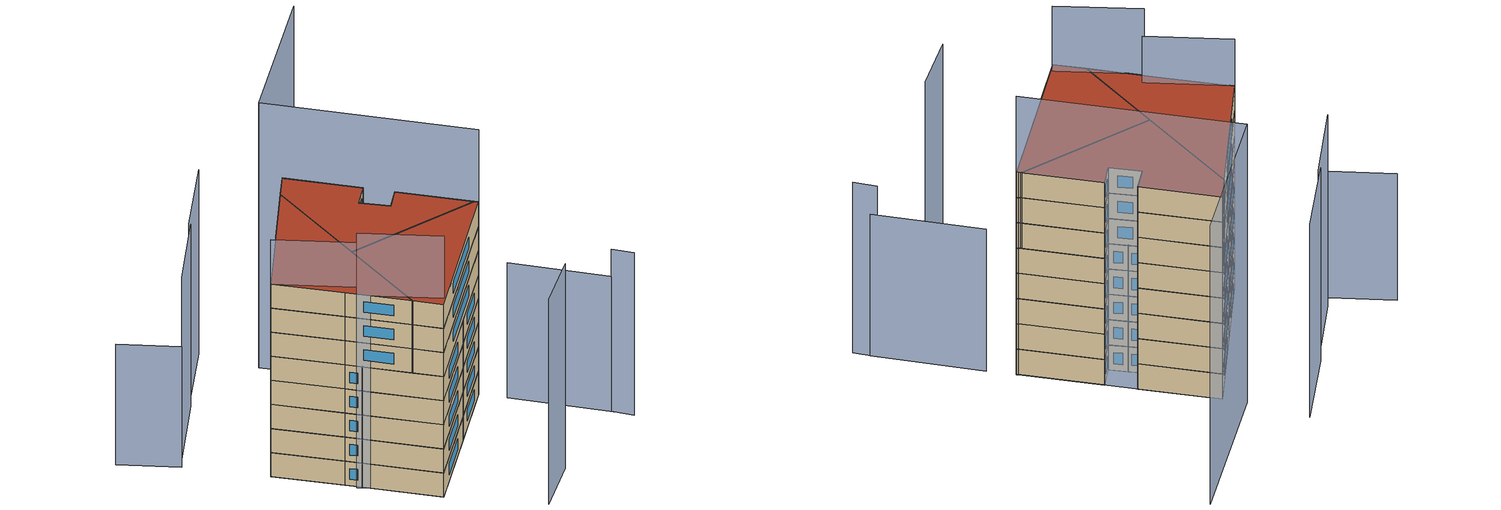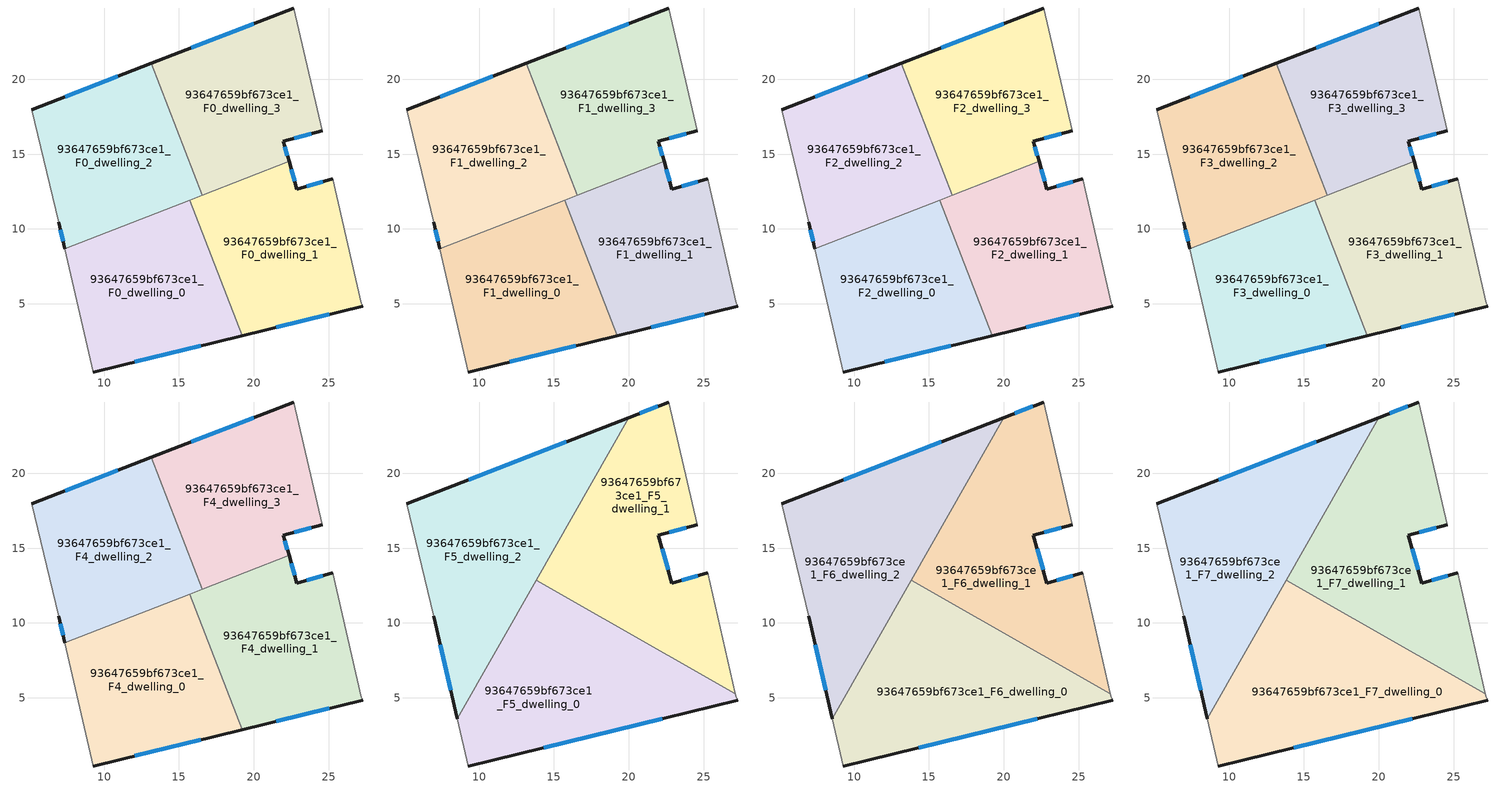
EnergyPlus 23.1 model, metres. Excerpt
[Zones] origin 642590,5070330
93647659bf673ce1_F0_dwelling_0
 floor ground (EU_floor_Construction): 19.25,2.88 15.73,11.93 7.38,8.68 9.27,0.45 z0
 wall outside (EU_wall_Construction): 19.25,2.88 9.27,0.45 z0:3
 wall to 93647659bf673ce1_F0_dwelling_1 (EU_wall_Construction): 15.73,11.93 19.25,2.88 z0:3
 wall adiabatic (EU_wall_Construction): 9.27,0.45 7.38,8.68 z0:3
 wall to 93647659bf673ce1_F0_dwelling_2 (EU_wall_Construction): 7.38,8.68 15.73,11.93 z0:3
 window (EU_Window_Construction): 16.45,2.2 12.07,1.13 z0.84:2.16
93647659bf673ce1_F0_dwelling_1
 floor ground (EU_floor_Construction): 27.28,4.85 27.19,5.05 25.29,13.35 22.88,12.65 22.36,14.51 15.73,11.93 19.25,2.88 z0
 wall outside (EU_wall_Construction): 27.28,4.85 19.25,2.88 / 22.36,14.51 22.88,12.65 25.29,13.35 z0:3
 wall adiabatic (EU_wall_Construction): 25.29,13.35 27.19,5.05 27.28,4.85 z0:3
 wall to 93647659bf673ce1_F0_dwelling_3 (EU_wall_Construction): 16.57,12.26 22.36,14.51 z0:3
 wall to 93647659bf673ce1_F0_dwelling_2 (EU_wall_Construction): 15.73,11.93 16.57,12.26 z0:3
 window (EU_Window_Construction): 25.03,4.3 21.5,3.43 / 22.51,13.99 22.74,13.17 / 23.56,12.85 24.61,13.16 z0.84:2.16
93647659bf673ce1_F0_dwelling_2
 floor ground (EU_floor_Construction): 16.57,12.26 13.14,21.06 5.17,17.96 6.97,10.46 7.38,8.68 z0
 wall outside (EU_wall_Construction): 7.38,8.68 6.97,10.46 / 5.17,17.96 13.14,21.06 z0:3
 wall adiabatic (EU_wall_Construction): 6.97,10.46 5.17,17.96 z0:3
 wall to 93647659bf673ce1_F0_dwelling_3 (EU_wall_Construction): 13.14,21.06 16.57,12.26 z0:3
 window (EU_Window_Construction): 7.26,9.18 7.09,9.96 / 7.41,18.83 10.91,20.19 z0.84:2.16
93647659bf673ce1_F0_dwelling_3
 floor ground (EU_floor_Construction): 22.36,14.51 21.98,15.86 24.59,16.55 22.69,24.76 13.14,21.06 16.57,12.26 z0
 wall outside (EU_wall_Construction): 24.59,16.55 21.98,15.86 22.36,14.51 / 13.14,21.06 22.69,24.76 z0:3
 wall adiabatic (EU_wall_Construction): 22.69,24.76 24.59,16.55 z0:3
 window (EU_Window_Construction): 23.86,16.36 22.71,16.05 / 22.09,15.48 22.26,14.89 / 15.82,22.09 20.01,23.72 z0.84:2.16
93647659bf673ce1_F1_dwelling_0
 floor to 93647659bf673ce1_F0_dwelling_0 (EU_floor_Construction): 19.25,2.88 15.73,11.93 7.38,8.68 9.27,0.45 z3
 wall outside (EU_wall_Construction): 19.25,2.88 9.27,0.45 z3:6
 wall to 93647659bf673ce1_F1_dwelling_1 (EU_wall_Construction): 15.73,11.93 19.25,2.88 z3:6
 wall adiabatic (EU_wall_Construction): 9.27,0.45 7.38,8.68 z3:6
 wall to 93647659bf673ce1_F1_dwelling_2 (EU_wall_Construction): 7.38,8.68 15.73,11.93 z3:6
 window (EU_Window_Construction): 16.45,2.2 12.07,1.13 z3.84:5.16
93647659bf673ce1_F1_dwelling_1
 floor to 93647659bf673ce1_F0_dwelling_1 (EU_floor_Construction): 27.28,4.85 27.19,5.05 25.29,13.35 22.88,12.65 22.36,14.51 15.73,11.93 19.25,2.88 z3
 wall outside (EU_wall_Construction): 27.28,4.85 19.25,2.88 / 22.36,14.51 22.88,12.65 25.29,13.35 z3:6
 wall adiabatic (EU_wall_Construction): 25.29,13.35 27.19,5.05 27.28,4.85 z3:6
 wall to 93647659bf673ce1_F1_dwelling_3 (EU_wall_Construction): 16.57,12.26 22.36,14.51 z3:6
 wall to 93647659bf673ce1_F1_dwelling_2 (EU_wall_Construction): 15.73,11.93 16.57,12.26 z3:6
 window (EU_Window_Construction): 25.03,4.3 21.5,3.43 / 22.51,13.99 22.74,13.17 / 23.56,12.85 24.61,13.16 z3.84:5.16
93647659bf673ce1_F1_dwelling_2
 floor to 93647659bf673ce1_F0_dwelling_2 (EU_floor_Construction): 16.57,12.26 13.14,21.06 5.17,17.96 6.97,10.46 7.38,8.68 z3
 wall outside (EU_wall_Construction): 7.38,8.68 6.97,10.46 / 5.17,17.96 13.14,21.06 z3:6
 wall adiabatic (EU_wall_Construction): 6.97,10.46 5.17,17.96 z3:6
 wall to 93647659bf673ce1_F1_dwelling_3 (EU_wall_Construction): 13.14,21.06 16.57,12.26 z3:6
 window (EU_Window_Construction): 7.26,9.18 7.09,9.96 / 7.41,18.83 10.91,20.19 z3.84:5.16
93647659bf673ce1_F1_dwelling_3
 floor to 93647659bf673ce1_F0_dwelling_3 (EU_floor_Construction): 22.36,14.51 21.98,15.86 24.59,16.55 22.69,24.76 13.14,21.06 16.57,12.26 z3
 wall outside (EU_wall_Construction): 24.59,16.55 21.98,15.86 22.36,14.51 / 13.14,21.06 22.69,24.76 z3:6
 wall adiabatic (EU_wall_Construction): 22.69,24.76 24.59,16.55 z3:6
 window (EU_Window_Construction): 23.86,16.36 22.71,16.05 / 22.09,15.48 22.26,14.89 / 15.82,22.09 20.01,23.72 z3.84:5.16
93647659bf673ce1_F2_dwelling_0
 floor to 93647659bf673ce1_F1_dwelling_0 (EU_floor_Construction): 19.25,2.88 15.73,11.93 7.38,8.68 9.27,0.45 z6
 wall outside (EU_wall_Construction): 19.25,2.88 9.27,0.45 z6:9
 wall to 93647659bf673ce1_F2_dwelling_1 (EU_wall_Construction): 15.73,11.93 19.25,2.88 z6:9
 wall adiabatic (EU_wall_Construction): 9.27,0.45 7.38,8.68 z6:9
 wall to 93647659bf673ce1_F2_dwelling_2 (EU_wall_Construction): 7.38,8.68 15.73,11.93 z6:9
 window (EU_Window_Construction): 16.45,2.2 12.07,1.13 z6.84:8.16
93647659bf673ce1_F2_dwelling_1
 floor to 93647659bf673ce1_F1_dwelling_1 (EU_floor_Construction): 27.28,4.85 27.19,5.05 25.29,13.35 22.88,12.65 22.36,14.51 15.73,11.93 19.25,2.88 z6
 wall outside (EU_wall_Construction): 27.28,4.85 19.25,2.88 / 22.36,14.51 22.88,12.65 25.29,13.35 z6:9
 wall adiabatic (EU_wall_Construction): 25.29,13.35 27.19,5.05 27.28,4.85 z6:9
 wall to 93647659bf673ce1_F2_dwelling_3 (EU_wall_Construction): 16.57,12.26 22.36,14.51 z6:9
 wall to 93647659bf673ce1_F2_dwelling_2 (EU_wall_Construction): 15.73,11.93 16.57,12.26 z6:9
 window (EU_Window_Construction): 25.03,4.3 21.5,3.43 / 22.51,13.99 22.74,13.17 / 23.56,12.85 24.61,13.16 z6.84:8.16
93647659bf673ce1_F2_dwelling_2
 floor to 93647659bf673ce1_F1_dwelling_2 (EU_floor_Construction): 16.57,12.26 13.14,21.06 5.17,17.96 6.97,10.46 7.38,8.68 z6
 wall outside (EU_wall_Construction): 7.38,8.68 6.97,10.46 / 5.17,17.96 13.14,21.06 z6:9
 wall adiabatic (EU_wall_Construction): 6.97,10.46 5.17,17.96 z6:9
 wall to 93647659bf673ce1_F2_dwelling_3 (EU_wall_Construction): 13.14,21.06 16.57,12.26 z6:9
 window (EU_Window_Construction): 7.26,9.18 7.09,9.96 / 7.41,18.83 10.91,20.19 z6.84:8.16
93647659bf673ce1_F2_dwelling_3
 floor to 93647659bf673ce1_F1_dwelling_3 (EU_floor_Construction): 22.36,14.51 21.98,15.86 24.59,16.55 22.69,24.76 13.14,21.06 16.57,12.26 z6
 wall outside (EU_wall_Construction): 24.59,16.55 21.98,15.86 22.36,14.51 / 13.14,21.06 22.69,24.76 z6:9
 wall adiabatic (EU_wall_Construction): 22.69,24.76 24.59,16.55 z6:9
 window (EU_Window_Construction): 23.86,16.36 22.71,16.05 / 22.09,15.48 22.26,14.89 / 15.82,22.09 20.01,23.72 z6.84:8.16
93647659bf673ce1_F3_dwelling_0
 floor to 93647659bf673ce1_F2_dwelling_0 (EU_floor_Construction): 19.25,2.88 15.73,11.93 7.38,8.68 9.27,0.45 z9
 wall outside (EU_wall_Construction): 19.25,2.88 9.27,0.45 z9:12
 wall to 93647659bf673ce1_F3_dwelling_1 (EU_wall_Construction): 15.73,11.93 19.25,2.88 z9:12
 wall adiabatic (EU_wall_Construction): 9.27,0.45 7.38,8.68 z9:12
 wall to 93647659bf673ce1_F3_dwelling_2 (EU_wall_Construction): 7.38,8.68 15.73,11.93 z9:12
 window (EU_Window_Construction): 16.45,2.2 12.07,1.13 z9.84:11.16
93647659bf673ce1_F3_dwelling_1
 floor to 93647659bf673ce1_F2_dwelling_1 (EU_floor_Construction): 27.28,4.85 27.19,5.05 25.29,13.35 22.88,12.65 22.36,14.51 15.73,11.93 19.25,2.88 z9
 wall outside (EU_wall_Construction): 27.28,4.85 19.25,2.88 / 22.36,14.51 22.88,12.65 25.29,13.35 z9:12
 wall adiabatic (EU_wall_Construction): 25.29,13.35 27.19,5.05 27.28,4.85 z9:12
 wall to 93647659bf673ce1_F3_dwelling_3 (EU_wall_Construction): 16.57,12.26 22.36,14.51 z9:12
 wall to 93647659bf673ce1_F3_dwelling_2 (EU_wall_Construction): 15.73,11.93 16.57,12.26 z9:12
 window (EU_Window_Construction): 25.03,4.3 21.5,3.43 / 22.51,13.99 22.74,13.17 / 23.56,12.85 24.61,13.16 z9.84:11.16
93647659bf673ce1_F3_dwelling_2
 floor to 93647659bf673ce1_F2_dwelling_2 (EU_floor_Construction): 16.57,12.26 13.14,21.06 5.17,17.96 6.97,10.46 7.38,8.68 z9
 wall outside (EU_wall_Construction): 7.38,8.68 6.97,10.46 / 5.17,17.96 13.14,21.06 z9:12
 wall adiabatic (EU_wall_Construction): 6.97,10.46 5.17,17.96 z9:12
 wall to 93647659bf673ce1_F3_dwelling_3 (EU_wall_Construction): 13.14,21.06 16.57,12.26 z9:12
 window (EU_Window_Construction): 7.26,9.18 7.09,9.96 / 7.41,18.83 10.91,20.19 z9.84:11.16
93647659bf673ce1_F3_dwelling_3
 floor to 93647659bf673ce1_F2_dwelling_3 (EU_floor_Construction): 22.36,14.51 21.98,15.86 24.59,16.55 22.69,24.76 13.14,21.06 16.57,12.26 z9
 wall outside (EU_wall_Construction): 24.59,16.55 21.98,15.86 22.36,14.51 / 13.14,21.06 22.69,24.76 z9:12
 wall adiabatic (EU_wall_Construction): 22.69,24.76 24.59,16.55 z9:12
 window (EU_Window_Construction): 23.86,16.36 22.71,16.05 / 22.09,15.48 22.26,14.89 / 15.82,22.09 20.01,23.72 z9.84:11.16
93647659bf673ce1_F4_dwelling_0
 floor to 93647659bf673ce1_F3_dwelling_0 (EU_floor_Construction): 19.25,2.88 15.73,11.93 7.38,8.68 9.27,0.45 z12
 wall outside (EU_wall_Construction): 19.25,2.88 9.27,0.45 z12:15
 wall to 93647659bf673ce1_F4_dwelling_1 (EU_wall_Construction): 15.73,11.93 19.25,2.88 z12:15
 wall adiabatic (EU_wall_Construction): 9.27,0.45 7.38,8.68 z12:15
 wall to 93647659bf673ce1_F4_dwelling_2 (EU_wall_Construction): 7.38,8.68 15.73,11.93 z12:15
 window (EU_Window_Construction): 16.45,2.2 12.07,1.13 z12.84:14.16
93647659bf673ce1_F4_dwelling_1
 floor to 93647659bf673ce1_F3_dwelling_1 (EU_floor_Construction): 27.28,4.85 27.19,5.05 25.29,13.35 22.88,12.65 22.36,14.51 15.73,11.93 19.25,2.88 z12
 wall outside (EU_wall_Construction): 27.28,4.85 19.25,2.88 / 22.36,14.51 22.88,12.65 25.29,13.35 z12:15
 wall adiabatic (EU_wall_Construction): 25.29,13.35 27.19,5.05 27.28,4.85 z12:15
 wall to 93647659bf673ce1_F4_dwelling_3 (EU_wall_Construction): 16.57,12.26 22.36,14.51 z12:15
 wall to 93647659bf673ce1_F4_dwelling_2 (EU_wall_Construction): 15.73,11.93 16.57,12.26 z12:15
 window (EU_Window_Construction): 25.03,4.3 21.5,3.43 / 22.51,13.99 22.74,13.17 / 23.56,12.85 24.61,13.16 z12.84:14.16
93647659bf673ce1_F4_dwelling_2
 floor to 93647659bf673ce1_F3_dwelling_2 (EU_floor_Construction): 16.57,12.26 13.14,21.06 5.17,17.96 6.97,10.46 7.38,8.68 z12
 wall outside (EU_wall_Construction): 7.38,8.68 6.97,10.46 / 5.17,17.96 13.14,21.06 z12:15
 wall adiabatic (EU_wall_Construction): 6.97,10.46 5.17,17.96 z12:15
 wall to 93647659bf673ce1_F4_dwelling_3 (EU_wall_Construction): 13.14,21.06 16.57,12.26 z12:15
 window (EU_Window_Construction): 7.26,9.18 7.09,9.96 / 7.41,18.83 10.91,20.19 z12.84:14.16
 ceiling adiabatic (EU_roof_Construction): 15.31,15.49 16.57,12.26 12.59,10.71 z15
93647659bf673ce1_F4_dwelling_3
 floor to 93647659bf673ce1_F3_dwelling_3 (EU_floor_Construction): 22.36,14.51 21.98,15.86 24.59,16.55 22.69,24.76 13.14,21.06 16.57,12.26 z12
 wall outside (EU_wall_Construction): 24.59,16.55 21.98,15.86 22.36,14.51 / 13.14,21.06 22.69,24.76 z12:15
 wall adiabatic (EU_wall_Construction): 22.69,24.76 24.59,16.55 z12:15
 window (EU_Window_Construction): 23.86,16.36 22.71,16.05 / 22.09,15.48 22.26,14.89 / 15.82,22.09 20.01,23.72 z12.84:14.16
93647659bf673ce1_F5_dwelling_0
 floor to 93647659bf673ce1_F4_dwelling_0 (EU_floor_Construction): 19.25,2.88 15.81,11.73 15.56,11.87 12.59,10.71 8.55,3.6 9.27,0.45 z15
 floor to 93647659bf673ce1_F4_dwelling_1 (EU_floor_Construction): 27.28,4.85 27.19,5.05 27.13,5.29 15.81,11.73 19.25,2.88 z15
 floor adiabatic (EU_floor_Construction): 15.56,11.87 13.81,12.86 12.59,10.71 z15
 wall outside (EU_wall_Construction): 27.28,4.85 9.27,0.45 z15:18
 wall to 93647659bf673ce1_F5_dwelling_1 (EU_wall_Construction): 13.81,12.86 27.13,5.29 z15:18
 wall adiabatic (EU_wall_Construction): 27.13,5.29 27.19,5.05 27.28,4.85 / 9.27,0.45 8.55,3.6 z15:18
 wall to 93647659bf673ce1_F5_dwelling_2 (EU_wall_Construction): 8.55,3.6 13.81,12.86 z15:18
 window (EU_Window_Construction): 22.24,3.61 14.32,1.68 z15.84:17.16
93647659bf673ce1_F5_dwelling_1
 floor to 93647659bf673ce1_F4_dwelling_1 (EU_floor_Construction): 27.13,5.29 25.29,13.35 22.88,12.65 22.36,14.51 15.73,11.93 15.81,11.73 z15
 floor to 93647659bf673ce1_F4_dwelling_3 (EU_floor_Construction): 22.36,14.51 21.98,15.86 24.59,16.55 22.69,24.76 19.99,23.71 15.31,15.49 16.57,12.26 z15
 floor to 93647659bf673ce1_F4_dwelling_0 (EU_floor_Construction): 15.81,11.73 15.73,11.93 15.56,11.87 z15
 floor adiabatic (EU_floor_Construction): 16.57,12.26 15.31,15.49 13.81,12.86 15.56,11.87 z15
 wall outside (EU_wall_Construction): 24.59,16.55 21.98,15.86 22.88,12.65 25.29,13.35 / 19.99,23.71 22.69,24.76 z15:18
 wall adiabatic (EU_wall_Construction): 22.69,24.76 24.59,16.55 / 25.29,13.35 27.13,5.29 z15:18
 wall to 93647659bf673ce1_F5_dwelling_2 (EU_wall_Construction): 13.81,12.86 19.99,23.71 z15:18
 window (EU_Window_Construction): 23.86,16.36 22.71,16.05 / 22.24,14.96 22.63,13.55 / 23.56,12.85 24.61,13.16 / 20.74,24.01 21.93,24.47 z15.84:17.16
93647659bf673ce1_F5_dwelling_2
 floor to 93647659bf673ce1_F4_dwelling_2 (EU_floor_Construction): 12.59,10.71 15.31,15.49 13.14,21.06 5.17,17.96 6.97,10.46 7.38,8.68 z15
 floor to 93647659bf673ce1_F4_dwelling_0 (EU_floor_Construction): 8.55,3.6 12.59,10.71 7.38,8.68 z15
 floor to 93647659bf673ce1_F4_dwelling_3 (EU_floor_Construction): 15.31,15.49 19.99,23.71 13.14,21.06 z15
 wall outside (EU_wall_Construction): 8.55,3.6 6.97,10.46 / 5.17,17.96 19.99,23.71 z15:18
 wall adiabatic (EU_wall_Construction): 6.97,10.46 5.17,17.96 z15:18
 window (EU_Window_Construction): 8.1,5.52 7.41,8.54 / 9.32,19.57 15.84,22.1 z15.84:17.16
93647659bf673ce1_F6_dwelling_0
 floor to 93647659bf673ce1_F5_dwelling_0 (EU_floor_Construction): 27.28,4.85 27.19,5.05 27.13,5.29 13.81,12.86 8.55,3.6 9.27,0.45 z18
 wall outside (EU_wall_Construction): 27.28,4.85 9.27,0.45 z18:21
 wall to 93647659bf673ce1_F6_dwelling_1 (EU_wall_Construction): 13.81,12.86 27.13,5.29 z18:21
 wall adiabatic (EU_wall_Construction): 27.13,5.29 27.19,5.05 27.28,4.85 / 9.27,0.45 8.55,3.6 z18:21
 wall to 93647659bf673ce1_F6_dwelling_2 (EU_wall_Construction): 8.55,3.6 13.81,12.86 z18:21
 window (EU_Window_Construction): 22.24,3.61 14.32,1.68 z18.84:20.16
93647659bf673ce1_F6_dwelling_1
 floor to 93647659bf673ce1_F5_dwelling_1 (EU_floor_Construction): 27.13,5.29 25.29,13.35 22.88,12.65 21.98,15.86 24.59,16.55 22.69,24.76 19.99,23.71 13.81,12.86 z18
 wall outside (EU_wall_Construction): 24.59,16.55 21.98,15.86 22.88,12.65 25.29,13.35 / 19.99,23.71 22.69,24.76 z18:21
 wall adiabatic (EU_wall_Construction): 22.69,24.76 24.59,16.55 / 25.29,13.35 27.13,5.29 z18:21
 wall to 93647659bf673ce1_F6_dwelling_2 (EU_wall_Construction): 13.81,12.86 19.99,23.71 z18:21
 window (EU_Window_Construction): 23.86,16.36 22.71,16.05 / 22.24,14.96 22.63,13.55 / 23.56,12.85 24.61,13.16 / 20.74,24.01 21.93,24.47 z18.84:20.16
93647659bf673ce1_F6_dwelling_2
 floor to 93647659bf673ce1_F5_dwelling_2 (EU_floor_Construction): 8.55,3.6 19.99,23.71 5.17,17.96 6.97,10.46 z18
 wall outside (EU_wall_Construction): 8.55,3.6 6.97,10.46 / 5.17,17.96 19.99,23.71 z18:21
 wall adiabatic (EU_wall_Construction): 6.97,10.46 5.17,17.96 z18:21
 window (EU_Window_Construction): 8.1,5.52 7.41,8.54 / 9.32,19.57 15.84,22.1 z18.84:20.16
93647659bf673ce1_F7_dwelling_0
 floor to 93647659bf673ce1_F6_dwelling_0 (EU_floor_Construction): 27.28,4.85 27.19,5.05 27.13,5.29 13.81,12.86 8.55,3.6 9.27,0.45 z21
 wall outside (EU_wall_Construction): 27.28,4.85 9.27,0.45 z21:24
 wall to 93647659bf673ce1_F7_dwelling_1 (EU_wall_Construction): 13.81,12.86 27.13,5.29 z21:24
 wall adiabatic (EU_wall_Construction): 27.13,5.29 27.19,5.05 27.28,4.85 / 9.27,0.45 8.55,3.6 z21:24
 wall to 93647659bf673ce1_F7_dwelling_2 (EU_wall_Construction): 8.55,3.6 13.81,12.86 z21:24
 window (EU_Window_Construction): 22.24,3.61 14.32,1.68 z21.84:23.16
 roof outside (EU_roof_Construction): 27.13,5.29 27.19,5.05 27.28,4.85 9.27,0.45 8.55,3.6 13.81,12.86 z24
93647659bf673ce1_F7_dwelling_1
 floor to 93647659bf673ce1_F6_dwelling_1 (EU_floor_Construction): 27.13,5.29 25.29,13.35 22.88,12.65 21.98,15.86 24.59,16.55 22.69,24.76 19.99,23.71 13.81,12.86 z21
 wall outside (EU_wall_Construction): 24.59,16.55 21.98,15.86 22.88,12.65 25.29,13.35 / 19.99,23.71 22.69,24.76 z21:24
 wall adiabatic (EU_wall_Construction): 22.69,24.76 24.59,16.55 / 25.29,13.35 27.13,5.29 z21:24
 wall to 93647659bf673ce1_F7_dwelling_2 (EU_wall_Construction): 13.81,12.86 19.99,23.71 z21:24
 window (EU_Window_Construction): 23.86,16.36 22.71,16.05 / 22.24,14.96 22.63,13.55 / 23.56,12.85 24.61,13.16 / 20.74,24.01 21.93,24.47 z21.84:23.16
 roof outside (EU_roof_Construction): 22.69,24.76 24.59,16.55 21.98,15.86 22.88,12.65 25.29,13.35 27.13,5.29 13.81,12.86 19.99,23.71 z24
93647659bf673ce1_F7_dwelling_2
 floor to 93647659bf673ce1_F6_dwelling_2 (EU_floor_Construction): 8.55,3.6 19.99,23.71 5.17,17.96 6.97,10.46 z21
 wall outside (EU_wall_Construction): 8.55,3.6 6.97,10.46 / 5.17,17.96 19.99,23.71 z21:24
 wall adiabatic (EU_wall_Construction): 6.97,10.46 5.17,17.96 z21:24
 window (EU_Window_Construction): 8.1,5.52 7.41,8.54 / 9.32,19.57 15.84,22.1 z21.84:23.16
 roof outside (EU_roof_Construction): 19.99,23.71 8.55,3.6 6.97,10.46 5.17,17.96 z24
shading: 30.59,-11.1 30.18,-8.66 z0:20.2; 30.32,-9.31 27.97,1.96 z0:16.8; 12.67,-9.76 19.09,-8.63 z0:25.5; 7.06,9.15 10.35,0.88 z0:31.7; 5.17,17.96 8.45,9.59 z0:29.5; 0.47,33.17 2.9,26.85 z0:15; 13.06,30.55 4.19,27.44 z0:22.7; 21.88,33.7 12.78,30.67 z0:22.9; 27.23,4.84 22.13,27.14 / 22.13,27.14 39.16,31.04 z0:33
[Building]
EU S2 Campaign: North Axis=0; Terrain=City; Solar Distribution=FullExterior
[Site:Location]
Lyon-Bron: Latitude=45.75; Longitude=5; Time Zone=1; Elevation=198
[SizingPeriod:WeatherFileDays]
AnnualSizingPeriod: Begin Month=1; Begin Day of Month=1; End Month=12; End Day of Month=31; Day of Week for Start Day=Monday; Use Weather File Daylight Saving Period=No; Use Weather File Rain and Snow Indicators=No
[MATERIAL]
EU_InternalMass_Material: Roughness=MediumRough; Thickness=0.1; Conductivity=1; Density=1800; Specific Heat=900; Thermal Absorptance=0.9; Solar Absorptance=0.7; Visible Absorptance=0.7
[MATERIAL:NOMASS] Roughness=MediumRough; Thermal Absorptance=0.9; Solar Absorptance=0.7; Visible Absorptance=0.7
Name | Thermal Resistance
EU_wall_NoMass | 0.776494
EU_roof_NoMass | 0.486893
EU_floor_NoMass | 0.421597
[WINDOWMATERIAL:SIMPLEGLAZINGSYSTEM]
EU_Window_SimpleGlazing: UFactor=4.24961; Solar Heat Gain Coefficient=0.83; Visible Transmittance=0.83
[CONSTRUCTION]
EU_wall_Construction: EU_wall_NoMass
EU_roof_Construction: EU_roof_NoMass
EU_floor_Construction: EU_floor_NoMass
EU_InternalMass_Construction: EU_InternalMass_Material
EU_Window_Construction: EU_Window_SimpleGlazing
[ZONE] Type=1; Multiplier=1; Ceiling Height=autocalculate; Floor Area=autocalculate; Part of Total Floor Area=Yes
Name | Volume
93647659bf673ce1_F0_dwelling_0; 93647659bf673ce1_F1_dwelling_0; 93647659bf673ce1_F2_dwelling_0; 93647659bf673ce1_F3_dwelling_0; 93647659bf673ce1_F4_dwelling_0 | 260.584
93647659bf673ce1_F5_dwelling_0; 93647659bf673ce1_F6_dwelling_0; 93647659bf673ce1_F7_dwelling_0 | 347.447
93647659bf673ce1_F0_dwelling_1; 93647659bf673ce1_F1_dwelling_1; 93647659bf673ce1_F2_dwelling_1; 93647659bf673ce1_F3_dwelling_1; 93647659bf673ce1_F4_dwelling_1 | 260.573
93647659bf673ce1_F5_dwelling_1; 93647659bf673ce1_F6_dwelling_1; 93647659bf673ce1_F7_dwelling_1 | 347.41
93647659bf673ce1_F0_dwelling_2; 93647659bf673ce1_F1_dwelling_2; 93647659bf673ce1_F2_dwelling_2; 93647659bf673ce1_F3_dwelling_2; 93647659bf673ce1_F4_dwelling_2; 93647659bf673ce1_F0_dwelling_3; 93647659bf673ce1_F1_dwelling_3; 93647659bf673ce1_F2_dwelling_3; 93647659bf673ce1_F3_dwelling_3; 93647659bf673ce1_F4_dwelling_3 | 260.585
93647659bf673ce1_F5_dwelling_2; 93647659bf673ce1_F6_dwelling_2; 93647659bf673ce1_F7_dwelling_2 | 347.463
[INTERNALMASS] Construction=EU_InternalMass_Construction
Name | Zone or ZoneList | Surface Area
93647659bf673ce1_F0_dwelling_0_EU_InternalMass | 93647659bf673ce1_F0_dwelling_0 | 86.8627
93647659bf673ce1_F0_dwelling_1_EU_InternalMass | 93647659bf673ce1_F0_dwelling_1 | 86.8586
93647659bf673ce1_F0_dwelling_2_EU_InternalMass | 93647659bf673ce1_F0_dwelling_2 | 86.8607
93647659bf673ce1_F0_dwelling_3_EU_InternalMass | 93647659bf673ce1_F0_dwelling_3 | 86.8623
93647659bf673ce1_F1_dwelling_0_EU_InternalMass | 93647659bf673ce1_F1_dwelling_0 | 86.8627
93647659bf673ce1_F1_dwelling_1_EU_InternalMass | 93647659bf673ce1_F1_dwelling_1 | 86.8586
93647659bf673ce1_F1_dwelling_2_EU_InternalMass | 93647659bf673ce1_F1_dwelling_2 | 86.8607
93647659bf673ce1_F1_dwelling_3_EU_InternalMass | 93647659bf673ce1_F1_dwelling_3 | 86.8623
93647659bf673ce1_F2_dwelling_0_EU_InternalMass | 93647659bf673ce1_F2_dwelling_0 | 86.8627
93647659bf673ce1_F2_dwelling_1_EU_InternalMass | 93647659bf673ce1_F2_dwelling_1 | 86.8586
93647659bf673ce1_F2_dwelling_2_EU_InternalMass | 93647659bf673ce1_F2_dwelling_2 | 86.8607
93647659bf673ce1_F2_dwelling_3_EU_InternalMass | 93647659bf673ce1_F2_dwelling_3 | 86.8623
93647659bf673ce1_F3_dwelling_0_EU_InternalMass | 93647659bf673ce1_F3_dwelling_0 | 86.8627
93647659bf673ce1_F3_dwelling_1_EU_InternalMass | 93647659bf673ce1_F3_dwelling_1 | 86.8586
93647659bf673ce1_F3_dwelling_2_EU_InternalMass | 93647659bf673ce1_F3_dwelling_2 | 86.8607
93647659bf673ce1_F3_dwelling_3_EU_InternalMass | 93647659bf673ce1_F3_dwelling_3 | 86.8623
93647659bf673ce1_F4_dwelling_0_EU_InternalMass | 93647659bf673ce1_F4_dwelling_0 | 86.8627
93647659bf673ce1_F4_dwelling_1_EU_InternalMass | 93647659bf673ce1_F4_dwelling_1 | 86.8586
93647659bf673ce1_F4_dwelling_2_EU_InternalMass | 93647659bf673ce1_F4_dwelling_2 | 86.8607
93647659bf673ce1_F4_dwelling_3_EU_InternalMass | 93647659bf673ce1_F4_dwelling_3 | 86.8623
93647659bf673ce1_F5_dwelling_0_EU_InternalMass | 93647659bf673ce1_F5_dwelling_0 | 115.815
93647659bf673ce1_F5_dwelling_1_EU_InternalMass | 93647659bf673ce1_F5_dwelling_1 | 115.805
93647659bf673ce1_F5_dwelling_2_EU_InternalMass | 93647659bf673ce1_F5_dwelling_2 | 115.821
93647659bf673ce1_F6_dwelling_0_EU_InternalMass | 93647659bf673ce1_F6_dwelling_0 | 115.815
93647659bf673ce1_F6_dwelling_1_EU_InternalMass | 93647659bf673ce1_F6_dwelling_1 | 115.805
93647659bf673ce1_F6_dwelling_2_EU_InternalMass | 93647659bf673ce1_F6_dwelling_2 | 115.821
93647659bf673ce1_F7_dwelling_0_EU_InternalMass | 93647659bf673ce1_F7_dwelling_0 | 115.815
93647659bf673ce1_F7_dwelling_1_EU_InternalMass | 93647659bf673ce1_F7_dwelling_1 | 115.805
93647659bf673ce1_F7_dwelling_2_EU_InternalMass | 93647659bf673ce1_F7_dwelling_2 | 115.821
[OTHEREQUIPMENT] Fuel Type=Electricity; Design Level Calculation Method=Watts/Area; Power per Zone Floor Area=1; Fraction Latent=0; Fraction Radiant=0; Fraction Lost=0; Carbon Dioxide Generation Rate=0; EndUse Subcategory=EU_Step8_InternalGains
Name | Zone or ZoneList or Space or SpaceList | Schedule
EU_Step8_InternalGain_93647659bf673ce1_F0_dwelling_0_f000 | 93647659bf673ce1_F0_dwelling_0 | EU_Step8_GainSchedule_93647659bf673ce1_F0_dwelling_0_f000
EU_Step8_InternalGain_93647659bf673ce1_F0_dwelling_1_f000 | 93647659bf673ce1_F0_dwelling_1 | EU_Step8_GainSchedule_93647659bf673ce1_F0_dwelling_1_f000
EU_Step8_InternalGain_93647659bf673ce1_F0_dwelling_2_f000 | 93647659bf673ce1_F0_dwelling_2 | EU_Step8_GainSchedule_93647659bf673ce1_F0_dwelling_2_f000
EU_Step8_InternalGain_93647659bf673ce1_F0_dwelling_3_f000 | 93647659bf673ce1_F0_dwelling_3 | EU_Step8_GainSchedule_93647659bf673ce1_F0_dwelling_3_f000
EU_Step8_InternalGain_93647659bf673ce1_F1_dwelling_0_f000 | 93647659bf673ce1_F1_dwelling_0 | EU_Step8_GainSchedule_93647659bf673ce1_F1_dwelling_0_f000
EU_Step8_InternalGain_93647659bf673ce1_F1_dwelling_1_f000 | 93647659bf673ce1_F1_dwelling_1 | EU_Step8_GainSchedule_93647659bf673ce1_F1_dwelling_1_f000
EU_Step8_InternalGain_93647659bf673ce1_F1_dwelling_2_f000 | 93647659bf673ce1_F1_dwelling_2 | EU_Step8_GainSchedule_93647659bf673ce1_F1_dwelling_2_f000
EU_Step8_InternalGain_93647659bf673ce1_F1_dwelling_3_f000 | 93647659bf673ce1_F1_dwelling_3 | EU_Step8_GainSchedule_93647659bf673ce1_F1_dwelling_3_f000
EU_Step8_InternalGain_93647659bf673ce1_F2_dwelling_0_f000 | 93647659bf673ce1_F2_dwelling_0 | EU_Step8_GainSchedule_93647659bf673ce1_F2_dwelling_0_f000
EU_Step8_InternalGain_93647659bf673ce1_F2_dwelling_1_f000 | 93647659bf673ce1_F2_dwelling_1 | EU_Step8_GainSchedule_93647659bf673ce1_F2_dwelling_1_f000
EU_Step8_InternalGain_93647659bf673ce1_F2_dwelling_2_f000 | 93647659bf673ce1_F2_dwelling_2 | EU_Step8_GainSchedule_93647659bf673ce1_F2_dwelling_2_f000
EU_Step8_InternalGain_93647659bf673ce1_F2_dwelling_3_f000 | 93647659bf673ce1_F2_dwelling_3 | EU_Step8_GainSchedule_93647659bf673ce1_F2_dwelling_3_f000
EU_Step8_InternalGain_93647659bf673ce1_F3_dwelling_0_f000 | 93647659bf673ce1_F3_dwelling_0 | EU_Step8_GainSchedule_93647659bf673ce1_F3_dwelling_0_f000
EU_Step8_InternalGain_93647659bf673ce1_F3_dwelling_1_f000 | 93647659bf673ce1_F3_dwelling_1 | EU_Step8_GainSchedule_93647659bf673ce1_F3_dwelling_1_f000
EU_Step8_InternalGain_93647659bf673ce1_F3_dwelling_2_f000 | 93647659bf673ce1_F3_dwelling_2 | EU_Step8_GainSchedule_93647659bf673ce1_F3_dwelling_2_f000
EU_Step8_InternalGain_93647659bf673ce1_F3_dwelling_3_f000 | 93647659bf673ce1_F3_dwelling_3 | EU_Step8_GainSchedule_93647659bf673ce1_F3_dwelling_3_f000
EU_Step8_InternalGain_93647659bf673ce1_F4_dwelling_0_f000 | 93647659bf673ce1_F4_dwelling_0 | EU_Step8_GainSchedule_93647659bf673ce1_F4_dwelling_0_f000
EU_Step8_InternalGain_93647659bf673ce1_F4_dwelling_1_f000 | 93647659bf673ce1_F4_dwelling_1 | EU_Step8_GainSchedule_93647659bf673ce1_F4_dwelling_1_f000
EU_Step8_InternalGain_93647659bf673ce1_F4_dwelling_2_f000 | 93647659bf673ce1_F4_dwelling_2 | EU_Step8_GainSchedule_93647659bf673ce1_F4_dwelling_2_f000
EU_Step8_InternalGain_93647659bf673ce1_F4_dwelling_3_f000 | 93647659bf673ce1_F4_dwelling_3 | EU_Step8_GainSchedule_93647659bf673ce1_F4_dwelling_3_f000
EU_Step8_InternalGain_93647659bf673ce1_F5_dwelling_0_f000 | 93647659bf673ce1_F5_dwelling_0 | EU_Step8_GainSchedule_93647659bf673ce1_F5_dwelling_0_f000
EU_Step8_InternalGain_93647659bf673ce1_F5_dwelling_1_f000 | 93647659bf673ce1_F5_dwelling_1 | EU_Step8_GainSchedule_93647659bf673ce1_F5_dwelling_1_f000
EU_Step8_InternalGain_93647659bf673ce1_F5_dwelling_2_f000 | 93647659bf673ce1_F5_dwelling_2 | EU_Step8_GainSchedule_93647659bf673ce1_F5_dwelling_2_f000
EU_Step8_InternalGain_93647659bf673ce1_F6_dwelling_0_f000 | 93647659bf673ce1_F6_dwelling_0 | EU_Step8_GainSchedule_93647659bf673ce1_F6_dwelling_0_f000
EU_Step8_InternalGain_93647659bf673ce1_F6_dwelling_1_f000 | 93647659bf673ce1_F6_dwelling_1 | EU_Step8_GainSchedule_93647659bf673ce1_F6_dwelling_1_f000
EU_Step8_InternalGain_93647659bf673ce1_F6_dwelling_2_f000 | 93647659bf673ce1_F6_dwelling_2 | EU_Step8_GainSchedule_93647659bf673ce1_F6_dwelling_2_f000
EU_Step8_InternalGain_93647659bf673ce1_F7_dwelling_0_f000 | 93647659bf673ce1_F7_dwelling_0 | EU_Step8_GainSchedule_93647659bf673ce1_F7_dwelling_0_f000
EU_Step8_InternalGain_93647659bf673ce1_F7_dwelling_1_f000 | 93647659bf673ce1_F7_dwelling_1 | EU_Step8_GainSchedule_93647659bf673ce1_F7_dwelling_1_f000
EU_Step8_InternalGain_93647659bf673ce1_F7_dwelling_2_f000 | 93647659bf673ce1_F7_dwelling_2 | EU_Step8_GainSchedule_93647659bf673ce1_F7_dwelling_2_f000
[ZONEVENTILATION:DESIGNFLOWRATE] Schedule=EU_AlwaysOn; Design Flow Rate Calculation Method=AirChanges/Hour; Air Changes per Hour=0.693814; Ventilation Type=Natural; Fan Pressure Rise=0; Fan Total Efficiency=1; Constant Term Coefficient=1; Temperature Term Coefficient=0; Velocity Term Coefficient=0; Velocity Squared Term Coefficient=0; Minimum Indoor Temperature=-100; Maximum Indoor Temperature=100; Delta Temperature=-100; Minimum Outdoor Temperature=-100; Maximum Outdoor Temperature=100; Maximum Wind Speed=40
Name | Zone or ZoneList or Space or SpaceList
EU_ConstantAir_93647659bf673ce1_F0_dwelling_0 | 93647659bf673ce1_F0_dwelling_0
EU_ConstantAir_93647659bf673ce1_F0_dwelling_1 | 93647659bf673ce1_F0_dwelling_1
EU_ConstantAir_93647659bf673ce1_F0_dwelling_2 | 93647659bf673ce1_F0_dwelling_2
EU_ConstantAir_93647659bf673ce1_F0_dwelling_3 | 93647659bf673ce1_F0_dwelling_3
EU_ConstantAir_93647659bf673ce1_F1_dwelling_0 | 93647659bf673ce1_F1_dwelling_0
EU_ConstantAir_93647659bf673ce1_F1_dwelling_1 | 93647659bf673ce1_F1_dwelling_1
EU_ConstantAir_93647659bf673ce1_F1_dwelling_2 | 93647659bf673ce1_F1_dwelling_2
EU_ConstantAir_93647659bf673ce1_F1_dwelling_3 | 93647659bf673ce1_F1_dwelling_3
EU_ConstantAir_93647659bf673ce1_F2_dwelling_0 | 93647659bf673ce1_F2_dwelling_0
EU_ConstantAir_93647659bf673ce1_F2_dwelling_1 | 93647659bf673ce1_F2_dwelling_1
EU_ConstantAir_93647659bf673ce1_F2_dwelling_2 | 93647659bf673ce1_F2_dwelling_2
EU_ConstantAir_93647659bf673ce1_F2_dwelling_3 | 93647659bf673ce1_F2_dwelling_3
EU_ConstantAir_93647659bf673ce1_F3_dwelling_0 | 93647659bf673ce1_F3_dwelling_0
EU_ConstantAir_93647659bf673ce1_F3_dwelling_1 | 93647659bf673ce1_F3_dwelling_1
EU_ConstantAir_93647659bf673ce1_F3_dwelling_2 | 93647659bf673ce1_F3_dwelling_2
EU_ConstantAir_93647659bf673ce1_F3_dwelling_3 | 93647659bf673ce1_F3_dwelling_3
EU_ConstantAir_93647659bf673ce1_F4_dwelling_0 | 93647659bf673ce1_F4_dwelling_0
EU_ConstantAir_93647659bf673ce1_F4_dwelling_1 | 93647659bf673ce1_F4_dwelling_1
EU_ConstantAir_93647659bf673ce1_F4_dwelling_2 | 93647659bf673ce1_F4_dwelling_2
EU_ConstantAir_93647659bf673ce1_F4_dwelling_3 | 93647659bf673ce1_F4_dwelling_3
EU_ConstantAir_93647659bf673ce1_F5_dwelling_0 | 93647659bf673ce1_F5_dwelling_0
EU_ConstantAir_93647659bf673ce1_F5_dwelling_1 | 93647659bf673ce1_F5_dwelling_1
EU_ConstantAir_93647659bf673ce1_F5_dwelling_2 | 93647659bf673ce1_F5_dwelling_2
EU_ConstantAir_93647659bf673ce1_F6_dwelling_0 | 93647659bf673ce1_F6_dwelling_0
EU_ConstantAir_93647659bf673ce1_F6_dwelling_1 | 93647659bf673ce1_F6_dwelling_1
EU_ConstantAir_93647659bf673ce1_F6_dwelling_2 | 93647659bf673ce1_F6_dwelling_2
EU_ConstantAir_93647659bf673ce1_F7_dwelling_0 | 93647659bf673ce1_F7_dwelling_0
EU_ConstantAir_93647659bf673ce1_F7_dwelling_1 | 93647659bf673ce1_F7_dwelling_1
EU_ConstantAir_93647659bf673ce1_F7_dwelling_2 | 93647659bf673ce1_F7_dwelling_2
[HVACTEMPLATE:THERMOSTAT] Constant Heating Setpoint=20; Constant Cooling Setpoint=50
EU_HeatOnly_93647659bf673ce1_F0_dwelling_0; EU_HeatOnly_93647659bf673ce1_F0_dwelling_1; EU_HeatOnly_93647659bf673ce1_F0_dwelling_2; EU_HeatOnly_93647659bf673ce1_F0_dwelling_3; EU_HeatOnly_93647659bf673ce1_F1_dwelling_0; EU_HeatOnly_93647659bf673ce1_F1_dwelling_1; EU_HeatOnly_93647659bf673ce1_F1_dwelling_2; EU_HeatOnly_93647659bf673ce1_F1_dwelling_3; EU_HeatOnly_93647659bf673ce1_F2_dwelling_0; EU_HeatOnly_93647659bf673ce1_F2_dwelling_1; EU_HeatOnly_93647659bf673ce1_F2_dwelling_2; EU_HeatOnly_93647659bf673ce1_F2_dwelling_3; EU_HeatOnly_93647659bf673ce1_F3_dwelling_0; EU_HeatOnly_93647659bf673ce1_F3_dwelling_1; EU_HeatOnly_93647659bf673ce1_F3_dwelling_2; EU_HeatOnly_93647659bf673ce1_F3_dwelling_3; EU_HeatOnly_93647659bf673ce1_F4_dwelling_0; EU_HeatOnly_93647659bf673ce1_F4_dwelling_1; EU_HeatOnly_93647659bf673ce1_F4_dwelling_2; EU_HeatOnly_93647659bf673ce1_F4_dwelling_3; EU_HeatOnly_93647659bf673ce1_F5_dwelling_0; EU_HeatOnly_93647659bf673ce1_F5_dwelling_1; EU_HeatOnly_93647659bf673ce1_F5_dwelling_2; EU_HeatOnly_93647659bf673ce1_F6_dwelling_0; EU_HeatOnly_93647659bf673ce1_F6_dwelling_1; EU_HeatOnly_93647659bf673ce1_F6_dwelling_2; EU_HeatOnly_93647659bf673ce1_F7_dwelling_0; EU_HeatOnly_93647659bf673ce1_F7_dwelling_1; EU_HeatOnly_93647659bf673ce1_F7_dwelling_2
[HVACTEMPLATE:ZONE:IDEALLOADSAIRSYSTEM] System Availability Schedule=EU_AlwaysOn; Maximum Heating Supply Air Temperature=50; Minimum Cooling Supply Air Temperature=13; Maximum Heating Supply Air Humidity Ratio=0.0156; Minimum Cooling Supply Air Humidity Ratio=0.0077; Heating Limit=NoLimit; Cooling Limit=NoLimit; Heating Availability Schedule=EU_AlwaysOn; Cooling Availability Schedule=EU_CoolingOff; Dehumidification Control Type=ConstantSensibleHeatRatio; Cooling Sensible Heat Ratio=0.7; Dehumidification Setpoint=60; Humidification Control Type=None; Humidification Setpoint=30; Outdoor Air Method=None; Outdoor Air Flow Rate per Person=0.00944; Outdoor Air Flow Rate per Zone Floor Area=0; Outdoor Air Flow Rate per Zone=0; Demand Controlled Ventilation Type=None; Outdoor Air Economizer Type=NoEconomizer; Heat Recovery Type=None; Sensible Heat Recovery Effectiveness=0.7; Latent Heat Recovery Effectiveness=0.65
Name | Template Thermostat
93647659bf673ce1_F0_dwelling_0 | EU_HeatOnly_93647659bf673ce1_F0_dwelling_0
93647659bf673ce1_F0_dwelling_1 | EU_HeatOnly_93647659bf673ce1_F0_dwelling_1
93647659bf673ce1_F0_dwelling_2 | EU_HeatOnly_93647659bf673ce1_F0_dwelling_2
93647659bf673ce1_F0_dwelling_3 | EU_HeatOnly_93647659bf673ce1_F0_dwelling_3
93647659bf673ce1_F1_dwelling_0 | EU_HeatOnly_93647659bf673ce1_F1_dwelling_0
93647659bf673ce1_F1_dwelling_1 | EU_HeatOnly_93647659bf673ce1_F1_dwelling_1
93647659bf673ce1_F1_dwelling_2 | EU_HeatOnly_93647659bf673ce1_F1_dwelling_2
93647659bf673ce1_F1_dwelling_3 | EU_HeatOnly_93647659bf673ce1_F1_dwelling_3
93647659bf673ce1_F2_dwelling_0 | EU_HeatOnly_93647659bf673ce1_F2_dwelling_0
93647659bf673ce1_F2_dwelling_1 | EU_HeatOnly_93647659bf673ce1_F2_dwelling_1
93647659bf673ce1_F2_dwelling_2 | EU_HeatOnly_93647659bf673ce1_F2_dwelling_2
93647659bf673ce1_F2_dwelling_3 | EU_HeatOnly_93647659bf673ce1_F2_dwelling_3
93647659bf673ce1_F3_dwelling_0 | EU_HeatOnly_93647659bf673ce1_F3_dwelling_0
93647659bf673ce1_F3_dwelling_1 | EU_HeatOnly_93647659bf673ce1_F3_dwelling_1
93647659bf673ce1_F3_dwelling_2 | EU_HeatOnly_93647659bf673ce1_F3_dwelling_2
93647659bf673ce1_F3_dwelling_3 | EU_HeatOnly_93647659bf673ce1_F3_dwelling_3
93647659bf673ce1_F4_dwelling_0 | EU_HeatOnly_93647659bf673ce1_F4_dwelling_0
93647659bf673ce1_F4_dwelling_1 | EU_HeatOnly_93647659bf673ce1_F4_dwelling_1
93647659bf673ce1_F4_dwelling_2 | EU_HeatOnly_93647659bf673ce1_F4_dwelling_2
93647659bf673ce1_F4_dwelling_3 | EU_HeatOnly_93647659bf673ce1_F4_dwelling_3
93647659bf673ce1_F5_dwelling_0 | EU_HeatOnly_93647659bf673ce1_F5_dwelling_0
93647659bf673ce1_F5_dwelling_1 | EU_HeatOnly_93647659bf673ce1_F5_dwelling_1
93647659bf673ce1_F5_dwelling_2 | EU_HeatOnly_93647659bf673ce1_F5_dwelling_2
93647659bf673ce1_F6_dwelling_0 | EU_HeatOnly_93647659bf673ce1_F6_dwelling_0
93647659bf673ce1_F6_dwelling_1 | EU_HeatOnly_93647659bf673ce1_F6_dwelling_1
93647659bf673ce1_F6_dwelling_2 | EU_HeatOnly_93647659bf673ce1_F6_dwelling_2
93647659bf673ce1_F7_dwelling_0 | EU_HeatOnly_93647659bf673ce1_F7_dwelling_0
93647659bf673ce1_F7_dwelling_1 | EU_HeatOnly_93647659bf673ce1_F7_dwelling_1
93647659bf673ce1_F7_dwelling_2 | EU_HeatOnly_93647659bf673ce1_F7_dwelling_2
[SIZING:ZONE] Zone Cooling Design Supply Air Temperature Input Method=SupplyAirTemperature; Zone Cooling Design Supply Air Temperature=13; Zone Heating Design Supply Air Temperature Input Method=SupplyAirTemperature; Zone Heating Design Supply Air Temperature=50; Zone Cooling Design Supply Air Humidity Ratio=0.008; Zone Heating Design Supply Air Humidity Ratio=0.008; Cooling Design Air Flow Method=DesignDay; Cooling Design Air Flow Rate=0; Cooling Minimum Air Flow per Zone Floor Area=0.000762; Cooling Minimum Air Flow=0; Cooling Minimum Air Flow Fraction=0.2; Heating Design Air Flow Method=DesignDay; Heating Design Air Flow Rate=0; Heating Maximum Air Flow per Zone Floor Area=0.002032; Heating Maximum Air Flow=0.141576; Heating Maximum Air Flow Fraction=0.3; Account for Dedicated Outdoor Air System=No; Dedicated Outdoor Air System Control Strategy=NeutralSupplyAir; Dedicated Outdoor Air Low Setpoint Temperature for Design=autosize; Dedicated Outdoor Air High Setpoint Temperature for Design=autosize; Zone Load Sizing Method=Sensible Load Only No Latent Load; Zone Latent Cooling Design Supply Air Humidity Ratio Input Method=HumidityRatioDifference; Zone Cooling Design Supply Air Humidity Ratio Difference=0.005; Zone Latent Heating Design Supply Air Humidity Ratio Input Method=HumidityRatioDifference; Zone Humidification Design Supply Air Humidity Ratio Difference=0.005
93647659bf673ce1_F0_dwelling_0; 93647659bf673ce1_F0_dwelling_1; 93647659bf673ce1_F0_dwelling_2; 93647659bf673ce1_F0_dwelling_3; 93647659bf673ce1_F1_dwelling_0; 93647659bf673ce1_F1_dwelling_1; 93647659bf673ce1_F1_dwelling_2; 93647659bf673ce1_F1_dwelling_3; 93647659bf673ce1_F2_dwelling_0; 93647659bf673ce1_F2_dwelling_1; 93647659bf673ce1_F2_dwelling_2; 93647659bf673ce1_F2_dwelling_3; 93647659bf673ce1_F3_dwelling_0; 93647659bf673ce1_F3_dwelling_1; 93647659bf673ce1_F3_dwelling_2; 93647659bf673ce1_F3_dwelling_3; 93647659bf673ce1_F4_dwelling_0; 93647659bf673ce1_F4_dwelling_1; 93647659bf673ce1_F4_dwelling_2; 93647659bf673ce1_F4_dwelling_3; 93647659bf673ce1_F5_dwelling_0; 93647659bf673ce1_F5_dwelling_1; 93647659bf673ce1_F5_dwelling_2; 93647659bf673ce1_F6_dwelling_0; 93647659bf673ce1_F6_dwelling_1; 93647659bf673ce1_F6_dwelling_2; 93647659bf673ce1_F7_dwelling_0; 93647659bf673ce1_F7_dwelling_1; 93647659bf673ce1_F7_dwelling_2
[SCHEDULE:CONSTANT]
Name | Hourly Value
EU_AlwaysOn | 1
EU_CoolingOff | 0
[SCHEDULE:FILE] Column Number=1; Rows to Skip at Top=0; Number of Hours of Data=8760; Column Separator=Comma; Interpolate to Timestep=No; Minutes per Item=60; Adjust Schedule for Daylight Savings=Yes
Name | File
EU_Step8_GainSchedule_93647659bf673ce1_F0_dwelling_0_f000 | ../../schedules/93647659bf673ce1/93647659bf673ce1_F0_dwelling_0_f000_gain.csv
EU_Step8_GainSchedule_93647659bf673ce1_F0_dwelling_1_f000 | ../../schedules/93647659bf673ce1/93647659bf673ce1_F0_dwelling_1_f000_gain.csv
EU_Step8_GainSchedule_93647659bf673ce1_F0_dwelling_2_f000 | ../../schedules/93647659bf673ce1/93647659bf673ce1_F0_dwelling_2_f000_gain.csv
EU_Step8_GainSchedule_93647659bf673ce1_F0_dwelling_3_f000 | ../../schedules/93647659bf673ce1/93647659bf673ce1_F0_dwelling_3_f000_gain.csv
EU_Step8_GainSchedule_93647659bf673ce1_F1_dwelling_0_f000 | ../../schedules/93647659bf673ce1/93647659bf673ce1_F1_dwelling_0_f000_gain.csv
EU_Step8_GainSchedule_93647659bf673ce1_F1_dwelling_1_f000 | ../../schedules/93647659bf673ce1/93647659bf673ce1_F1_dwelling_1_f000_gain.csv
EU_Step8_GainSchedule_93647659bf673ce1_F1_dwelling_2_f000 | ../../schedules/93647659bf673ce1/93647659bf673ce1_F1_dwelling_2_f000_gain.csv
EU_Step8_GainSchedule_93647659bf673ce1_F1_dwelling_3_f000 | ../../schedules/93647659bf673ce1/93647659bf673ce1_F1_dwelling_3_f000_gain.csv
EU_Step8_GainSchedule_93647659bf673ce1_F2_dwelling_0_f000 | ../../schedules/93647659bf673ce1/93647659bf673ce1_F2_dwelling_0_f000_gain.csv
EU_Step8_GainSchedule_93647659bf673ce1_F2_dwelling_1_f000 | ../../schedules/93647659bf673ce1/93647659bf673ce1_F2_dwelling_1_f000_gain.csv
EU_Step8_GainSchedule_93647659bf673ce1_F2_dwelling_2_f000 | ../../schedules/93647659bf673ce1/93647659bf673ce1_F2_dwelling_2_f000_gain.csv
EU_Step8_GainSchedule_93647659bf673ce1_F2_dwelling_3_f000 | ../../schedules/93647659bf673ce1/93647659bf673ce1_F2_dwelling_3_f000_gain.csv
EU_Step8_GainSchedule_93647659bf673ce1_F3_dwelling_0_f000 | ../../schedules/93647659bf673ce1/93647659bf673ce1_F3_dwelling_0_f000_gain.csv
EU_Step8_GainSchedule_93647659bf673ce1_F3_dwelling_1_f000 | ../../schedules/93647659bf673ce1/93647659bf673ce1_F3_dwelling_1_f000_gain.csv
EU_Step8_GainSchedule_93647659bf673ce1_F3_dwelling_2_f000 | ../../schedules/93647659bf673ce1/93647659bf673ce1_F3_dwelling_2_f000_gain.csv
EU_Step8_GainSchedule_93647659bf673ce1_F3_dwelling_3_f000 | ../../schedules/93647659bf673ce1/93647659bf673ce1_F3_dwelling_3_f000_gain.csv
EU_Step8_GainSchedule_93647659bf673ce1_F4_dwelling_0_f000 | ../../schedules/93647659bf673ce1/93647659bf673ce1_F4_dwelling_0_f000_gain.csv
EU_Step8_GainSchedule_93647659bf673ce1_F4_dwelling_1_f000 | ../../schedules/93647659bf673ce1/93647659bf673ce1_F4_dwelling_1_f000_gain.csv
EU_Step8_GainSchedule_93647659bf673ce1_F4_dwelling_2_f000 | ../../schedules/93647659bf673ce1/93647659bf673ce1_F4_dwelling_2_f000_gain.csv
EU_Step8_GainSchedule_93647659bf673ce1_F4_dwelling_3_f000 | ../../schedules/93647659bf673ce1/93647659bf673ce1_F4_dwelling_3_f000_gain.csv
EU_Step8_GainSchedule_93647659bf673ce1_F5_dwelling_0_f000 | ../../schedules/93647659bf673ce1/93647659bf673ce1_F5_dwelling_0_f000_gain.csv
EU_Step8_GainSchedule_93647659bf673ce1_F5_dwelling_1_f000 | ../../schedules/93647659bf673ce1/93647659bf673ce1_F5_dwelling_1_f000_gain.csv
EU_Step8_GainSchedule_93647659bf673ce1_F5_dwelling_2_f000 | ../../schedules/93647659bf673ce1/93647659bf673ce1_F5_dwelling_2_f000_gain.csv
EU_Step8_GainSchedule_93647659bf673ce1_F6_dwelling_0_f000 | ../../schedules/93647659bf673ce1/93647659bf673ce1_F6_dwelling_0_f000_gain.csv
EU_Step8_GainSchedule_93647659bf673ce1_F6_dwelling_1_f000 | ../../schedules/93647659bf673ce1/93647659bf673ce1_F6_dwelling_1_f000_gain.csv
EU_Step8_GainSchedule_93647659bf673ce1_F6_dwelling_2_f000 | ../../schedules/93647659bf673ce1/93647659bf673ce1_F6_dwelling_2_f000_gain.csv
EU_Step8_GainSchedule_93647659bf673ce1_F7_dwelling_0_f000 | ../../schedules/93647659bf673ce1/93647659bf673ce1_F7_dwelling_0_f000_gain.csv
EU_Step8_GainSchedule_93647659bf673ce1_F7_dwelling_1_f000 | ../../schedules/93647659bf673ce1/93647659bf673ce1_F7_dwelling_1_f000_gain.csv
EU_Step8_GainSchedule_93647659bf673ce1_F7_dwelling_2_f000 | ../../schedules/93647659bf673ce1/93647659bf673ce1_F7_dwelling_2_f000_gain.csv
